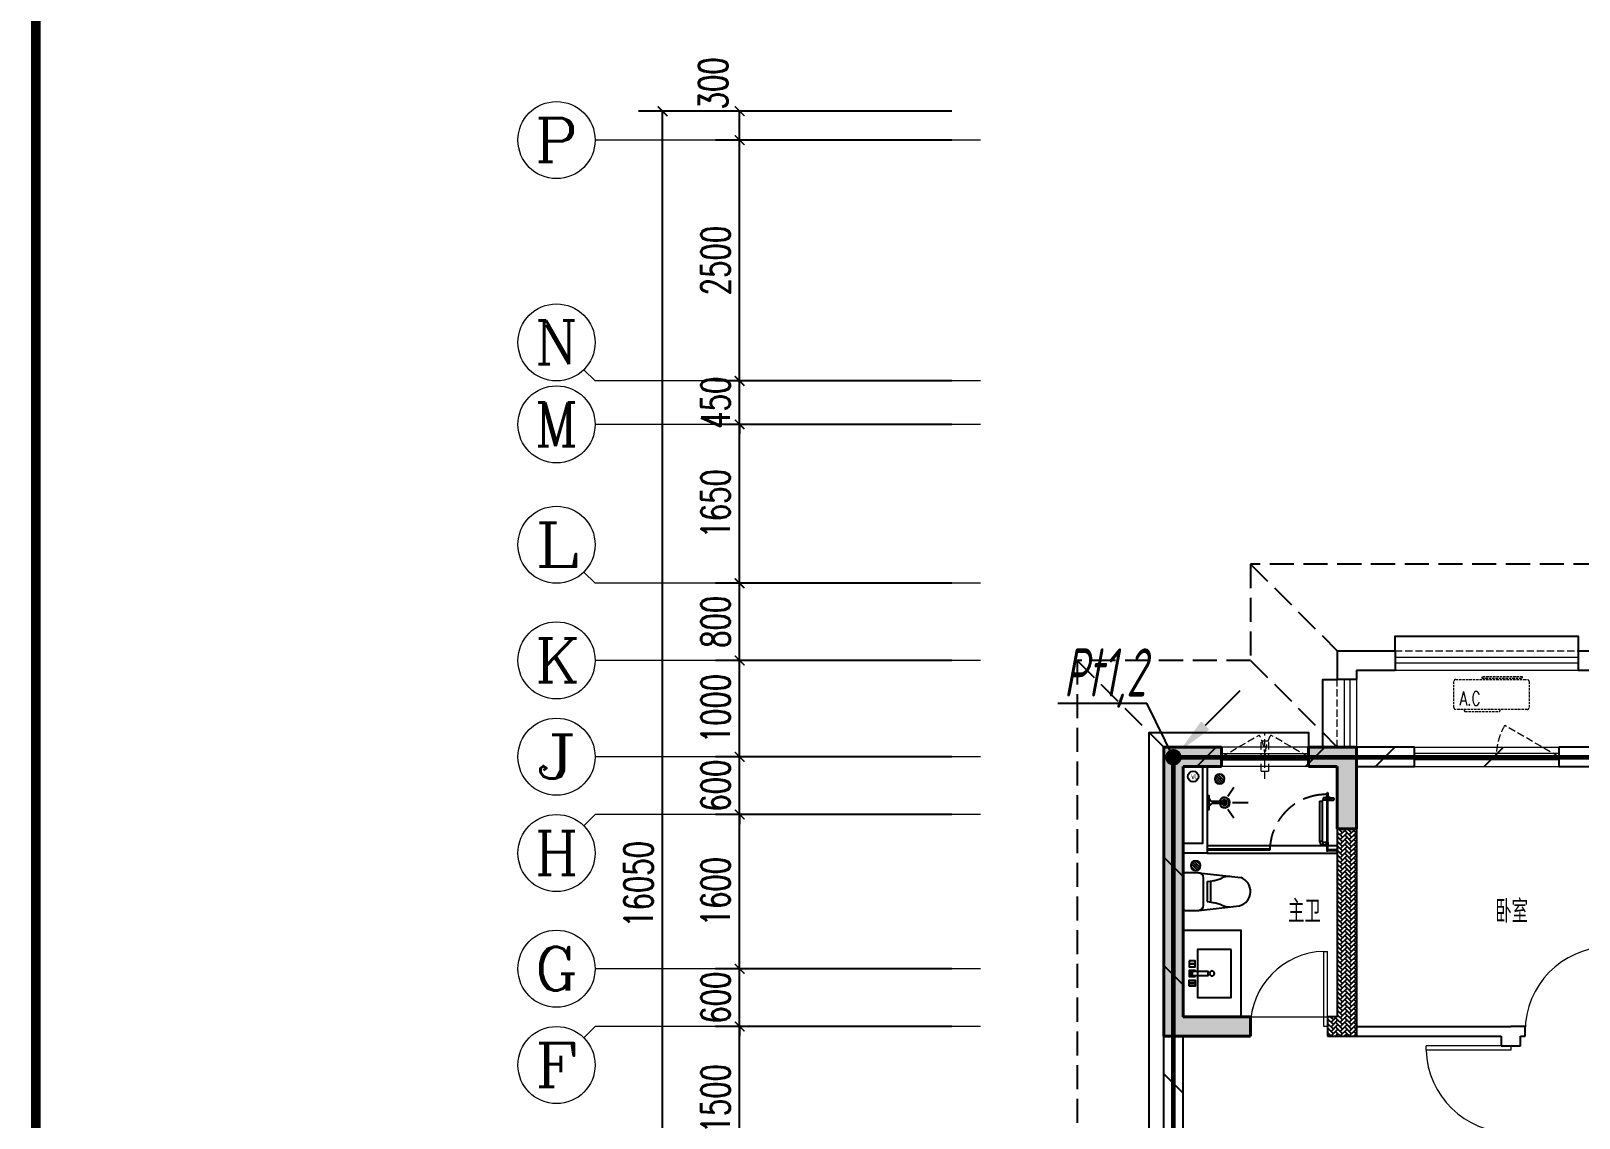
# Model space of a CAD drawing. Extents: x 3753737 to 4713801, y -857380 to 24339.
# Drawn here: x 4113161 to 4129222, y -770412 to -759129 of the extents above; entities that cross this region are included whole.
import ezdxf
from ezdxf.enums import TextEntityAlignment as Align

# ---------------------------------------------------------------- set-up
doc = ezdxf.new("R2010")
doc.units = 0
doc.header["$LTSCALE"] = 1000
doc.header["$MEASUREMENT"] = 0
for name, pattern in [('CENTER2', [1.125, 0.75, -0.125, 0.125, -0.125]), ('DASH', [0.35, 0.25, -0.1]), ('HIDDEN', [0.375, 0.25, -0.125])]:
    doc.linetypes.add(name, pattern=pattern)
doc.layers.get('0').update_dxf_attribs({"linetype": 'CONTINUOUS'})
doc.layers.get('Defpoints').update_dxf_attribs({"linetype": 'CONTINUOUS'})
for name, color, linetype in [('!!电气', 1, 'CONTINUOUS'), ('DIM-照明', 7, 'CONTINUOUS'), ('IP-bath&kitchen-JOHNSON', 4, 'CONTINUOUS'), ('LVTRY', 252, 'CONTINUOUS'), ('LWIRE', 4, 'CONTINUOUS'), ('P-bath&kitchen-JOHNSON', 4, 'CONTINUOUS'), ('SHTLN', 4, 'CONTINUOUS'), ('VPIPE-中水', 122, 'CONTINUOUS'), ('WALL', 252, 'CONTINUOUS'), ('WIRE-接地', 2, 'CONTINUOUS'), ('保温', 6, 'CONTINUOUS'), ('卫生间', 6, 'CONTINUOUS'), ('看线', 185, 'CONTINUOUS')]:
    doc.layers.add(name, color=color, linetype=linetype)
for name, color, linetype, lineweight in [('AXIS', 114, 'CONTINUOUS', 20), ('AXIS_TEXT', 7, 'CONTINUOUS', 20), ('COLUMN', 252, 'CONTINUOUS', 40), ('PUB_HATCH', 8, 'CONTINUOUS', 9), ('PUB_TEXT', 7, 'CONTINUOUS', 20), ('WINDOW', 146, 'CONTINUOUS', 20), ('图框', 147, 'CONTINUOUS', 20), ('平面-栏杆', 56, 'CONTINUOUS', 15), ('平面-看线', 252, 'CONTINUOUS', 15), ('平面-空调室内机', 176, 'CONTINUOUS', 9), ('平面-空调预留孔', 252, 'CONTINUOUS', 15)]:
    doc.layers.add(name, color=color, linetype=linetype, lineweight=lineweight)
doc.styles.add('_TCH_AXIS', font='COMPLEX', dxfattribs={"bigfont": 'GBCBIG'})
doc.styles.add('_TCH_DIM', font='SIMPLEX', dxfattribs={"bigfont": 'GBCBIG'})
doc.styles.add('_TCH_DIM_T3', font='SIMPLEX.shx', dxfattribs={"width": 0.705882, "bigfont": 'GBCBIG.shx'})
doc.styles.add('COMPLEX', font='COMPLEX')
doc.styles.add('HZTXT', font='gbeitc.shx', dxfattribs={"width": 0.8, "height": 400, "bigfont": 'hztxt.shx'})
doc.styles.get("Standard").update_dxf_attribs({"font": 'gbenor.shx', "bigfont": 'gbcbig.shx'})
doc.dimstyles.new('_TCH_ARCH&&100', dxfattribs={"dimtxt": 297.5, "dimasz": 100, "dimexe": 250, "dimexo": 300, "dimgap": 100, "dimtad": 1, "dimdec": 0, "dimzin": 0, "dimdsep": 46, "dimtxsty": '_TCH_DIM_T3', "dimblk": 'ARCHTICK', "dimcen": 0.09, "dimclrt": 7, "dimazin": 2, "dimtfac": 1, "dimtdec": 0, "dimtix": 1, "dimtmove": 2, "dimatfit": 3, "dimfxl": 1, "dimtolj": 1, "dimtzin": 0, "dimarcsym": 0})
pattern_1 = [(45, (-420616.58, -363823.725), (0, 47.4157523), [100.584, -33.528]), (135, (-420592.87, -363800.017), (3e-15, 47.4157523), [100.584, -33.528])]

# ---------------------------------------------------------------- blocks, each defined once
blk = doc.blocks.new('rrrrrrrrrrrra')
at = {"color": 8}
for p, q in [((253, 484), (-87, 484)), ((-112, 459), (-112, 324)), ((-112, 324), (-64, -103)), ((278, 324), (228, -116)), ((278, 324), (278, 459)), ((-59, 271), (224, 271)), ((-21, 232), (-34, 154)), ((191, 200), (-26, 200)), ((186, 232), (-21, 232)), ((186, 232), (199, 154))]:
    blk.add_line(p, q, dxfattribs=at)
for centre, radius, start, end in [((-87, 459), 25, 90, 180), ((253, 459), 25, 0, 90), ((-59, 324), 53.3, 180, 270), ((224, 324), 53.3, 270, 0), ((-323, 210), 294, 333.5369, 351.4828), ((488, 210), 294, 188.5172, 206.4631), ((149, -3), 224, 158.5202, 180), ((16, -3), 224, 0, 21.4798), ((84, -64), 153, 195.0773, 340.1181)]:
    blk.add_arc(centre, radius, start, end, dxfattribs=at)
blk = doc.blocks.new('A$C1E0F638F')
for points in [[(500, 435), (500, 85), (0, 85), (0, 435)], [(270, 30), (230, 30), (230, 195), (270, 195)], [(120, 0), (180, 0), (180, 60), (120, 60)], [(147, 55), (153, 55), (153, 5), (147, 5)], [(230, 30), (270, 30), (270, 10), (230, 10)], [(380, 0), (320, 0), (320, 60), (380, 60)], [(353, 55), (347, 55), (347, 5), (353, 5)]]:
    blk.add_lwpolyline(points, close=True)
blk.add_lwpolyline([(270, 60), (280, 60), (280, 0), (220, 0), (220, 60), (230, 60)])
blk.add_circle((250, 236), 26)
blk = doc.blocks.new('$lvtry$00000171')
for p, q in [((-74, 11), (-11, 74)), ((-70, -27), (27, 70)), ((-53, -53), (53, 53)), ((-27, -70), (70, 27)), ((11, -74), (74, -11))]:
    blk.add_line(p, q)
blk.add_circle((0, 0), 75)
blk.add_point((0, 0))
blk = doc.blocks.new('A$C5DCB2F21')
at = {"layer": 'IP-bath&kitchen-JOHNSON', "color": 8}
for p, q in [((74, 0), (-74, 0)), ((-10, -174), (-10, -49)), ((11, -174), (11, -49)), ((-68, -213), (-158, -275)), ((0, -261), (0, -425)), ((68, -213), (158, -275))]:
    blk.add_line(p, q, dxfattribs=at)
blk.add_lwpolyline([(74, 0), (74, -16), (-74, -16), (-74, 0)], dxfattribs=at)
for points in [[(-26, -31, -0.364142), (-38, -16, -0.020495)], [(-10, -49, 0.214893), (-26, -31, 7.649644)], [(11, -49, -0.21439), (26, -31, -7.649644)], [(26, -31, 0.364142), (38, -16, 0.020495)]]:
    blk.add_lwpolyline(points, format="xyb", dxfattribs=at)
blk.add_arc((0, -174), 10.5, 180, 0, dxfattribs=at)
for centre, major_axis, ratio, start_param, end_param in [((0, -181), (53.6, 0), 0.987577, 1.76809, 7.656688), ((0, -179), (-51, 0), 0.990052, -1.36297, 4.504563), ((0, -178), (-26.8, 0), 0.994812, -1.167677, 4.309269), ((-12, -165), (0, 1.43), 0.85, -1.570796, 4.712389), ((-12, -189), (0, 1.43), 0.85, 4.712389, 10.995574), ((12, -165), (0, 1.43), 0.85, 4.712389, 10.995574), ((12, -189), (0, 1.43), 0.85, 4.712389, 10.995574)]:
    blk.add_ellipse(centre, major_axis=major_axis, ratio=ratio, start_param=start_param, end_param=end_param, dxfattribs=at)
blk = doc.blocks.new('GDGDRGDGRD')
blk.add_hatch(color=252).paths.add_polyline_path([(491782, 524769), (491781, 524772), (491773, 524768), (491774, 524766)])
at = {"color": 252}
for p, q in [((491771, 524768), (491783, 524773)), ((491772, 524768), (491772, 524768)), ((491772, 524768), (491774, 524765)), ((491783, 524761), (491772, 524761)), ((491783, 524760), (491772, 524760)), ((491772, 524752), (491774, 524751)), ((491774, 524751), (491772, 524751)), ((491773, 524760), (491773, 524740)), ((491774, 524765), (491783, 524769)), ((491778, 524771), (491778, 524732)), ((491783, 524752), (491781, 524752)), ((491781, 524752), (491783, 524752)), ((491782, 524772), (491783, 524773)), ((491782, 524772), (491783, 524769)), ((491783, 524760), (491783, 524739))]:
    blk.add_line(p, q, dxfattribs=at)
for centre, radius, start, end in [((491784, 524755), 13.5, 155.1524, 208.9779), ((491772, 524767), 1, 111.5266, 175.7652), ((491791, 524767), 20.5, 177.9915, 196.9003), ((491772, 524767), 0.5, 112.733, 178.0542), ((491791, 524767), 19.5, 177.4658, 196.2484), ((491786, 524755), 14.6, 161.8973, 193.7147), ((491781, 524753), 9.42, 188.0154, 204.2283), ((491772, 524749), 0.5, 208.9779, 24.2283), ((491772, 524754), 11.7, 335.4186, 349.5177), ((491783, 524749), 0.5, 155.4186, 330.1502), ((491783, 524772), 0.5, 340.7609, 112.533), ((491783, 524772), 1.17, 340.0401, 112.533), ((491804, 524765), 20.6, 160.0401, 190.8473), ((491807, 524764), 24, 160.7609, 187.0487), ((491772, 524755), 13.4, 330.1502, 25.0815), ((491771, 524755), 12.4, 343.9451, 21.3478)]:
    blk.add_arc(centre, radius, start, end, dxfattribs=at)
blk.add_open_spline([(491773, 524740), (491773, 524740), (491775, 524738), (491778, 524742), (491781, 524740), (491783, 524739)], degree=3, knots=[0, 0, 0, 0, 3.066329, 6.218313, 11.124135, 11.124135, 11.124135, 11.124135])
at = {"layer": 'IP-bath&kitchen-JOHNSON', "color": 252}
for p, q in [((490533, 524228), (491883, 524228)), ((490533, 524193), (491183, 524193)), ((490533, 524183), (491183, 524183)), ((490533, 524148), (491883, 524148)), ((491183, 524183), (491183, 524193)), ((491883, 524183), (491783, 524183)), ((491783, 524173), (491783, 524183)), ((491883, 524173), (491783, 524173))]:
    blk.add_line(p, q, dxfattribs=at)
for points in [[(490533, 525048), (490533, 524148), (490283, 524148)], [(490483, 525048), (490483, 524248), (490283, 524248)]]:
    blk.add_lwpolyline(points, dxfattribs=at)
at = {"layer": 'LVTRY', "color": 252}
blk.add_lwpolyline([(490883, 522448), (490283, 522448), (490283, 523348), (490883, 523348)], close=True, dxfattribs=at)
at = {"layer": 'P-bath&kitchen-JOHNSON', "color": 252}
for p, q in [((491735, 524723), (491735, 524697)), ((491767, 524723), (491735, 524723)), ((491772, 524735), (491779, 524735)), ((491772, 524706), (491772, 524735)), ((491772, 524706), (491779, 524706)), ((491775, 524735), (491778, 524733)), ((491775, 524716), (491775, 524735)), ((491775, 524725), (491775, 524706)), ((491775, 524706), (491778, 524708)), ((491778, 524718), (491778, 524733)), ((491778, 524718), (491778, 524708)), ((491779, 524735), (491781, 524734)), ((491779, 524733), (491779, 524735)), ((491779, 524708), (491779, 524706)), ((491779, 524706), (491781, 524707)), ((491781, 524733), (491781, 524734)), ((491781, 524708), (491781, 524707)), ((491789, 524723), (491843, 524723)), ((491794, 524735), (491797, 524735)), ((491794, 524735), (491794, 524706)), ((491794, 524706), (491797, 524706)), ((491797, 524735), (491799, 524733)), ((491797, 524735), (491797, 524718)), ((491797, 524706), (491797, 524723)), ((491797, 524706), (491799, 524708)), ((491799, 524708), (491799, 524733)), ((491820, 524697), (491820, 524723)), ((491699, 524687), (491699, 524271)), ((491699, 524687), (491725, 524687)), ((491725, 524687), (491725, 524271)), ((491767, 524697), (491735, 524697)), ((491789, 524697), (491843, 524697)), ((491699, 524271), (491725, 524271)), ((491735, 524235), (491735, 524261)), ((491735, 524261), (491767, 524261)), ((491735, 524235), (491767, 524235)), ((491769, 524263), (491767, 524261)), ((491767, 524261), (491767, 524235)), ((491769, 524233), (491767, 524235)), ((491769, 524263), (491769, 524233)), ((491772, 524263), (491769, 524263)), ((491772, 524233), (491769, 524233)), ((491772, 524263), (491772, 524233)), ((491784, 524263), (491786, 524263)), ((491784, 524233), (491784, 524263)), ((491784, 524233), (491786, 524233)), ((491786, 524233), (491786, 524263)), ((491786, 524263), (491788, 524261)), ((491788, 524235), (491788, 524261))]:
    blk.add_line(p, q, dxfattribs=at)
blk.add_lwpolyline([(491783, 524173), (491783, 524760), (491773, 524760), (491773, 524173)], close=True, dxfattribs=at)
at = {"layer": 'P-bath&kitchen-JOHNSON', "color": 252, "linetype": 'DASH'}
blk.add_arc((491769, 524171), 586, 89.7967, 179.3922, dxfattribs=at)
at = {"layer": 'P-bath&kitchen-JOHNSON', "color": 252}
blk.add_arc((491835, 524710), 15.3, 304.053, 55.9616, dxfattribs=at)
for centre, major_axis, start_param, end_param in [((491735, 524687), (0, 10.4), 0, 1.570796), ((491735, 524271), (0, 35.7), 1.570796, 3.141593), ((491735, 524271), (0, 10.4), 1.570796, 3.141593)]:
    blk.add_ellipse(centre, major_axis=major_axis, ratio=1, start_param=start_param, end_param=end_param, dxfattribs=at)
at = {"layer": 'IP-bath&kitchen-JOHNSON', "color": 252, "rotation": 90.008488524447}
blk.add_blockref('A$C5DCB2F21', (490533, 524673), dxfattribs=at)
at = {"layer": 'LVTRY', "color": 252, "xscale": -0.6666666667107826, "yscale": 0.6666666667107826}
for p in [(490663, 524918), (490413, 524018)]:
    blk.add_blockref('$lvtry$00000171', p, dxfattribs=at)
at = {"layer": 'LVTRY', "color": 252, "extrusion": (0, 0, -1), "xscale": -1, "zscale": -1, "rotation": 270}
blk.add_blockref('rrrrrrrrrrrra', (-490766, 523666), dxfattribs=at)
at = {"layer": 'LVTRY', "color": 252, "xscale": -1, "rotation": 270}
blk.add_blockref('A$C1E0F638F', (490347, 522649), dxfattribs=at)
blk = doc.blocks.new('GFDGFSDFGD')
at = {"layer": 'PUB_HATCH'}
for points in [[(421117, 373024), (420517, 373024), (420517, 370024), (421417, 370024), (421417, 370224), (420717, 370224), (420717, 372824), (421117, 372824)], [(422017, 373024), (422017, 372824), (422317, 372824), (422317, 372174), (422517, 372174), (422517, 373024)]]:
    blk.add_hatch(color=256, dxfattribs=at).paths.add_polyline_path(points)
at = {"layer": 'COLUMN', "color": 252}
for p, q in [((421117, 373024), (420517, 373024)), ((420517, 373024), (420517, 370024)), ((421117, 372824), (421117, 373024)), ((422017, 373024), (422017, 372824)), ((422517, 373024), (422017, 373024)), ((422517, 372174), (422517, 373024)), ((420717, 370224), (420717, 372824)), ((420717, 372824), (421117, 372824)), ((422017, 372824), (422317, 372824)), ((422317, 372824), (422317, 372174)), ((422317, 372174), (422517, 372174)), ((421417, 370224), (420717, 370224)), ((421417, 370024), (421417, 370224)), ((420517, 370024), (421417, 370024))]:
    blk.add_line(p, q, dxfattribs=at)
blk = doc.blocks.new('dongkong')
at = {"layer": '平面-空调预留孔', "color": 8, "linetype": 'HIDDEN', "ltscale": 0.3}
for p, q in [((-603796, 210900), (-603796, 210431)), ((-603836, 210821), (-603836, 210511)), ((-603836, 210821), (-603756, 210821)), ((-603756, 210821), (-603756, 210511))]:
    blk.add_line(p, q, dxfattribs=at)
blk.add_lwpolyline([(-603756, 210511), (-603836, 210511)], dxfattribs=at)
blk = doc.blocks.new('A$C148B7D8E')
at = {"layer": '卫生间', "color": 252, "linetype": 'DASH'}
for p, q in [((900, 10000), (1800, 9100)), ((-900, 9000), (0, 8100)), ((900, 9000), (1800, 8100))]:
    blk.add_line(p, q, dxfattribs=at)
blk.add_lwpolyline([(16100, 14000), (16100, 15400), (7700, 15400), (7700, 10800), (7300, 10800), (7300, 10000), (900, 10000), (900, 9000), (-900, 9000), (-900, -900), (1750, -900), (1750, -2100), (23450, -2100), (23450, -900), (25100, -900)], dxfattribs=at)
blk = doc.blocks.new('rtyryrtyeeretee')
at = {"layer": '平面-空调预留孔', "color": 252, "linetype": 'DASH', "ltscale": 0.1}
for p, q in [((669749, 343882), (669749, 343872)), ((669759, 343862), (670112, 343862)), ((670122, 343872), (670122, 343882))]:
    blk.add_line(p, q, dxfattribs=at)
blk.add_lwpolyline([(670402, 343882), (669662, 343882, -0.414214), (669642, 343902), (669642, 344172, -0.414214), (669662, 344192), (670402, 344192, -0.414214), (670422, 344172), (670422, 343902, -0.414214)], format="xyb", close=True, dxfattribs=at)
blk.add_lwpolyline([(670353, 344221), (669933, 344221), (669933, 344206), (670353, 344206)], close=True, dxfattribs=at)
for centre, start, end in [((669759, 343872), 180, 270), ((670112, 343872), 270, 0)]:
    blk.add_arc(centre, 10, start, end, dxfattribs=at)
at = {"layer": '平面-空调预留孔', "color": 252, "linetype": 'DASH', "ltscale": 0.1, "style": '_TCH_DIM', "width": 0.705882}
blk.add_text('A.C', height=146.9, dxfattribs=at).set_placement((669701, 343922))
blk = doc.blocks.new('$WINLIB2D$00000001')
at = {"color": 0}
for points in [[(-0.5, 0.5), (-0.5, -0.5)], [(-0.5, 0.5), (0.5, 0.5)], [(0.5, -0.5), (0.5, 0.5)], [(0.5, 0.167), (-0.5, 0.167)], [(0.5, -0.167), (-0.5, -0.167)], [(-0.5, -0.5), (0.5, -0.5)]]:
    blk.add_lwpolyline(points, dxfattribs=at)
blk = doc.blocks.new('$DorLib2D$00000001')
for p, q in [((0.45, 0.975), (0.5, 0.975)), ((0.45, 0), (0.45, 0.975)), ((0.5, 0), (0.5, 0.975)), ((0.5, 0), (0.45, 0))]:
    blk.add_line(p, q)
at = {"lineweight": 13}
blk.add_arc((0.475, 0), 0.975, 91.4693, 180, dxfattribs=at)
blk = doc.blocks.new('_ArchTick')
at = {"color": 0, "linetype": 'ByBlock', "const_width": 0.15}
blk.add_lwpolyline([(-0.5, -0.5), (0.5, 0.5)], dxfattribs=at)
blk = doc.blocks.new('*D426')
at = {"layer": 'AXIS', "color": 0, "lineweight": -2, "transparency": 16777216}
for p, q in [((-2300, 15800), (-5550, 15800)), ((-5300, -250), (-5300, 15800)), ((-2300, -250), (-5550, -250))]:
    blk.add_line(p, q, dxfattribs=at)
at = {"layer": 'Defpoints', "color": 0, "transparency": 16777216}
for p in [(-5300, 15800), (-2000, 15800), (-2000, -250)]:
    blk.add_point(p, dxfattribs=at)
at = {"layer": 'AXIS', "color": 0, "lineweight": -2, "transparency": 16777216, "xscale": 100, "yscale": 100, "zscale": 100}
for p, rotation in [((-5300, 15800), 90), ((-5300, -250), 270)]:
    blk.add_blockref('_ArchTick', p, dxfattribs=dict(at, rotation=rotation))
at = {"layer": 'AXIS', "color": 7, "transparency": 16777216, "insert": (-5549, 7775), "char_height": 297.5, "attachment_point": 5, "rotation": 90, "style": '_TCH_DIM_T3'}
blk.add_mtext('\\A1;16050', dxfattribs=at)
blk = doc.blocks.new('*D432')
at = {"layer": 'AXIS', "color": 0, "lineweight": -2, "transparency": 16777216}
for p, q in [((-2300, 6300), (-4750, 6300)), ((-4500, 4800), (-4500, 6300)), ((-2300, 4800), (-4750, 4800))]:
    blk.add_line(p, q, dxfattribs=at)
at = {"layer": 'Defpoints', "color": 0, "transparency": 16777216}
for p in [(-4500, 6300), (-2000, 6300), (-2000, 4800)]:
    blk.add_point(p, dxfattribs=at)
at = {"layer": 'AXIS', "color": 0, "lineweight": -2, "transparency": 16777216, "xscale": 100, "yscale": 100, "zscale": 100}
for p, rotation in [((-4500, 6300), 90), ((-4500, 4800), 270)]:
    blk.add_blockref('_ArchTick', p, dxfattribs=dict(at, rotation=rotation))
at = {"layer": 'AXIS', "color": 7, "transparency": 16777216, "insert": (-4749, 5550), "char_height": 297.5, "attachment_point": 5, "rotation": 90, "style": '_TCH_DIM_T3'}
blk.add_mtext('\\A1;1500', dxfattribs=at)
blk = doc.blocks.new('*D433')
at = {"layer": 'AXIS', "color": 0, "lineweight": -2, "transparency": 16777216}
for p, q in [((-4500, 6900), (-4500, 7000)), ((-2300, 6900), (-4750, 6900)), ((-4500, 6300), (-4500, 6900)), ((-2300, 6300), (-4750, 6300)), ((-4500, 6300), (-4500, 6200))]:
    blk.add_line(p, q, dxfattribs=at)
at = {"layer": 'Defpoints', "color": 0, "transparency": 16777216}
for p in [(-4500, 6900), (-2000, 6900), (-2000, 6300)]:
    blk.add_point(p, dxfattribs=at)
at = {"layer": 'AXIS', "color": 0, "lineweight": -2, "transparency": 16777216, "xscale": 100, "yscale": 100, "zscale": 100}
for p, rotation in [((-4500, 6900), 270), ((-4500, 6300), 90)]:
    blk.add_blockref('_ArchTick', p, dxfattribs=dict(at, rotation=rotation))
at = {"layer": 'AXIS', "color": 7, "transparency": 16777216, "insert": (-4749, 6600), "char_height": 297.5, "attachment_point": 5, "rotation": 90, "style": '_TCH_DIM_T3'}
blk.add_mtext('\\A1;600', dxfattribs=at)
blk = doc.blocks.new('*D434')
at = {"layer": 'AXIS', "color": 0, "lineweight": -2, "transparency": 16777216}
for p, q in [((-2300, 8500), (-4750, 8500)), ((-4500, 6900), (-4500, 8500)), ((-2300, 6900), (-4750, 6900))]:
    blk.add_line(p, q, dxfattribs=at)
at = {"layer": 'Defpoints', "color": 0, "transparency": 16777216}
for p in [(-4500, 8500), (-2000, 8500), (-2000, 6900)]:
    blk.add_point(p, dxfattribs=at)
at = {"layer": 'AXIS', "color": 0, "lineweight": -2, "transparency": 16777216, "xscale": 100, "yscale": 100, "zscale": 100}
for p, rotation in [((-4500, 8500), 90), ((-4500, 6900), 270)]:
    blk.add_blockref('_ArchTick', p, dxfattribs=dict(at, rotation=rotation))
at = {"layer": 'AXIS', "color": 7, "transparency": 16777216, "insert": (-4749, 7700), "char_height": 297.5, "attachment_point": 5, "rotation": 90, "style": '_TCH_DIM_T3'}
blk.add_mtext('\\A1;1600', dxfattribs=at)
blk = doc.blocks.new('*D435')
at = {"layer": 'AXIS', "color": 0, "lineweight": -2, "transparency": 16777216}
for p, q in [((-4500, 9100), (-4500, 9200)), ((-2300, 9100), (-4750, 9100)), ((-4500, 8500), (-4500, 9100)), ((-2300, 8500), (-4750, 8500)), ((-4500, 8500), (-4500, 8400))]:
    blk.add_line(p, q, dxfattribs=at)
at = {"layer": 'Defpoints', "color": 0, "transparency": 16777216}
for p in [(-4500, 9100), (-2000, 9100), (-2000, 8500)]:
    blk.add_point(p, dxfattribs=at)
at = {"layer": 'AXIS', "color": 0, "lineweight": -2, "transparency": 16777216, "xscale": 100, "yscale": 100, "zscale": 100}
for p, rotation in [((-4500, 9100), 270), ((-4500, 8500), 90)]:
    blk.add_blockref('_ArchTick', p, dxfattribs=dict(at, rotation=rotation))
at = {"layer": 'AXIS', "color": 7, "transparency": 16777216, "insert": (-4749, 8800), "char_height": 297.5, "attachment_point": 5, "rotation": 90, "style": '_TCH_DIM_T3'}
blk.add_mtext('\\A1;600', dxfattribs=at)
blk = doc.blocks.new('*D436')
at = {"layer": 'AXIS', "color": 0, "lineweight": -2, "transparency": 16777216}
for p, q in [((-2300, 10100), (-4750, 10100)), ((-4500, 9100), (-4500, 10100)), ((-2300, 9100), (-4750, 9100))]:
    blk.add_line(p, q, dxfattribs=at)
at = {"layer": 'Defpoints', "color": 0, "transparency": 16777216}
for p in [(-4500, 10100), (-2000, 10100), (-2000, 9100)]:
    blk.add_point(p, dxfattribs=at)
at = {"layer": 'AXIS', "color": 0, "lineweight": -2, "transparency": 16777216, "xscale": 100, "yscale": 100, "zscale": 100}
for p, rotation in [((-4500, 10100), 90), ((-4500, 9100), 270)]:
    blk.add_blockref('_ArchTick', p, dxfattribs=dict(at, rotation=rotation))
at = {"layer": 'AXIS', "color": 7, "transparency": 16777216, "insert": (-4749, 9600), "char_height": 297.5, "attachment_point": 5, "rotation": 90, "style": '_TCH_DIM_T3'}
blk.add_mtext('\\A1;1000', dxfattribs=at)
blk = doc.blocks.new('*D437')
at = {"layer": 'AXIS', "color": 0, "lineweight": -2, "transparency": 16777216}
for p, q in [((-2300, 10900), (-4750, 10900)), ((-4500, 10100), (-4500, 10900)), ((-2300, 10100), (-4750, 10100))]:
    blk.add_line(p, q, dxfattribs=at)
at = {"layer": 'Defpoints', "color": 0, "transparency": 16777216}
for p in [(-4500, 10900), (-2000, 10900), (-2000, 10100)]:
    blk.add_point(p, dxfattribs=at)
at = {"layer": 'AXIS', "color": 0, "lineweight": -2, "transparency": 16777216, "xscale": 100, "yscale": 100, "zscale": 100}
for p, rotation in [((-4500, 10900), 90), ((-4500, 10100), 270)]:
    blk.add_blockref('_ArchTick', p, dxfattribs=dict(at, rotation=rotation))
at = {"layer": 'AXIS', "color": 7, "transparency": 16777216, "insert": (-4749, 10500), "char_height": 297.5, "attachment_point": 5, "rotation": 90, "style": '_TCH_DIM_T3'}
blk.add_mtext('\\A1;800', dxfattribs=at)
blk = doc.blocks.new('*D438')
at = {"layer": 'AXIS', "color": 0, "lineweight": -2, "transparency": 16777216}
for p, q in [((-2300, 12550), (-4750, 12550)), ((-4500, 10900), (-4500, 12550)), ((-2300, 10900), (-4750, 10900))]:
    blk.add_line(p, q, dxfattribs=at)
at = {"layer": 'Defpoints', "color": 0, "transparency": 16777216}
for p in [(-4500, 12550), (-2000, 12550), (-2000, 10900)]:
    blk.add_point(p, dxfattribs=at)
at = {"layer": 'AXIS', "color": 0, "lineweight": -2, "transparency": 16777216, "xscale": 100, "yscale": 100, "zscale": 100}
for p, rotation in [((-4500, 12550), 90), ((-4500, 10900), 270)]:
    blk.add_blockref('_ArchTick', p, dxfattribs=dict(at, rotation=rotation))
at = {"layer": 'AXIS', "color": 7, "transparency": 16777216, "insert": (-4749, 11725), "char_height": 297.5, "attachment_point": 5, "rotation": 90, "style": '_TCH_DIM_T3'}
blk.add_mtext('\\A1;1650', dxfattribs=at)
blk = doc.blocks.new('*D439')
at = {"layer": 'AXIS', "color": 0, "lineweight": -2, "transparency": 16777216}
for p, q in [((-4500, 13000), (-4500, 13100)), ((-2300, 13000), (-4750, 13000)), ((-4500, 12550), (-4500, 13000)), ((-2300, 12550), (-4750, 12550)), ((-4500, 12550), (-4500, 12450))]:
    blk.add_line(p, q, dxfattribs=at)
at = {"layer": 'Defpoints', "color": 0, "transparency": 16777216}
for p in [(-4500, 13000), (-2000, 13000), (-2000, 12550)]:
    blk.add_point(p, dxfattribs=at)
at = {"layer": 'AXIS', "color": 0, "lineweight": -2, "transparency": 16777216, "xscale": 100, "yscale": 100, "zscale": 100}
for p, rotation in [((-4500, 13000), 270), ((-4500, 12550), 90)]:
    blk.add_blockref('_ArchTick', p, dxfattribs=dict(at, rotation=rotation))
at = {"layer": 'AXIS', "color": 7, "transparency": 16777216, "insert": (-4749, 12775), "char_height": 297.5, "attachment_point": 5, "rotation": 90, "style": '_TCH_DIM_T3'}
blk.add_mtext('\\A1;450', dxfattribs=at)
blk = doc.blocks.new('*D440')
at = {"layer": 'AXIS', "color": 0, "lineweight": -2, "transparency": 16777216}
for p, q in [((-2300, 15500), (-4750, 15500)), ((-4500, 13000), (-4500, 15500)), ((-2300, 13000), (-4750, 13000))]:
    blk.add_line(p, q, dxfattribs=at)
at = {"layer": 'Defpoints', "color": 0, "transparency": 16777216}
for p in [(-4500, 15500), (-2000, 15500), (-2000, 13000)]:
    blk.add_point(p, dxfattribs=at)
at = {"layer": 'AXIS', "color": 0, "lineweight": -2, "transparency": 16777216, "xscale": 100, "yscale": 100, "zscale": 100}
for p, rotation in [((-4500, 15500), 90), ((-4500, 13000), 270)]:
    blk.add_blockref('_ArchTick', p, dxfattribs=dict(at, rotation=rotation))
at = {"layer": 'AXIS', "color": 7, "transparency": 16777216, "insert": (-4749, 14250), "char_height": 297.5, "attachment_point": 5, "rotation": 90, "style": '_TCH_DIM_T3'}
blk.add_mtext('\\A1;2500', dxfattribs=at)
blk = doc.blocks.new('*D441')
at = {"layer": 'AXIS', "color": 0, "lineweight": -2, "transparency": 16777216}
for p, q in [((-2300, 15800), (-4750, 15800)), ((-4500, 15500), (-4500, 15800)), ((-2300, 15500), (-4750, 15500))]:
    blk.add_line(p, q, dxfattribs=at)
at = {"layer": 'Defpoints', "color": 0, "transparency": 16777216}
for p in [(-4500, 15800), (-2000, 15800), (-2000, 15500)]:
    blk.add_point(p, dxfattribs=at)
at = {"layer": 'AXIS', "color": 0, "lineweight": -2, "transparency": 16777216, "xscale": 100, "yscale": 100, "zscale": 100}
for p, rotation in [((-4500, 15800), 90), ((-4500, 15500), 270)]:
    blk.add_blockref('_ArchTick', p, dxfattribs=dict(at, rotation=rotation))
at = {"layer": 'AXIS', "color": 7, "transparency": 16777216, "insert": (-4775, 16089), "char_height": 297.5, "attachment_point": 5, "rotation": 90, "style": '_TCH_DIM_T3'}
blk.add_mtext('\\A1;300', dxfattribs=at)
blk = doc.blocks.new('_AXISO')
blk.add_circle((0, 0), 0.5)
at = {"layer": 'AXIS_TEXT', "style": 'COMPLEX', "width": 1.041667}
blk.add_attdef('A', text='', height=0.56, dxfattribs=at).set_placement((-0.25, -0.28), (0.25, -0.28), align=Align.FIT)
blk = doc.blocks.new('$TelecSys$00000008')
blk.add_line((0.4, 0.4), (-0.4, -0.4))
blk = doc.blocks.new('$TelecSys$00000078')
for p, q in [((1.15, 1.15), (0.55, 0.55)), ((0.104, 0.104), (0.104, 0.104)), ((-0.104, -0.104), (-0.104, -0.104))]:
    blk.add_line(p, q)
at = {"const_width": 0.142}
blk.add_lwpolyline([(-0.071, 0, 1), (0.071, 0, 1)], format="xyb", close=True, dxfattribs=at)
blk.add_solid([(0.62, 0.48), (0.48, 0.62), (0.1, 0.1)])
at = {"width": 0.8, "flags": 9}
blk.add_attdef('A', (0, 0), '', height=0.00002, dxfattribs=at)
blk = doc.blocks.new('A$C66B635E3')
at = {"layer": '保温', "linetype": 'ByBlock', "ltscale": 10}
h = blk.add_hatch(dxfattribs=at)
h.set_pattern_fill('AR-HBONE', color=252, scale=55)
h.set_pattern_definition(pattern_1)
h.paths.add_polyline_path([(1900.1, 6200), (1900.1, 8350), (1700.1, 8350), (1700.1, 6200)])
h = blk.add_hatch(dxfattribs=at)
h.set_pattern_fill('AR-HBONE', color=252, scale=55)
h.set_pattern_definition(pattern_1)
h.paths.add_polyline_path([(1700.1, 6200), (1700.1, 6400), (1600.1, 6400), (1600.1, 6200)])
at = {"layer": 'AXIS'}
for p, q in [((-2000, 15500), (-6000, 15500)), ((-6117.2, 13117.2), (-6000, 13000)), ((-2000, 13000), (-6000, 13000)), ((-2000, 12550), (-6000, 12550)), ((-6117.2, 11017.2), (-6000, 10900)), ((-2000, 10900), (-6000, 10900)), ((-2000, 10100), (-6000, 10100)), ((-2000, 9100), (-6000, 9100)), ((-6117.2, 8383.1), (-6000, 8500.3)), ((-2000, 8500.3), (-6000, 8500.3)), ((-2000, 6900), (-6000, 6900)), ((-6117.2, 6182.8), (-6000, 6300)), ((-2000, 6300), (-6000, 6300))]:
    blk.add_line(p, q, dxfattribs=at)
at = {"layer": 'VPIPE-中水', "color": 252, "linetype": 'Continuous'}
blk.add_circle((205.1, 8895), 55, dxfattribs=at)
at = {"layer": 'WALL', "color": 252}
for p, q in [((1700, 10200), (1700, 9900)), ((1700, 10200), (2300, 10200)), ((2300, 10200), (2300, 10000)), ((4200, 10200), (4800, 10200)), ((4200, 10200), (4200, 10000)), ((1900, 10000), (1900, 9900)), ((1900, 10000), (2300, 10000)), ((4200, 10000), (4600, 10000)), ((1900, 9900), (1700, 9900)), ((500.1, 9200), (-100, 9200)), ((-100, 6300), (-100, 9200)), ((500.1, 9000), (500.1, 9200)), ((1800, 9200), (1400.1, 9200)), ((1400.1, 9200), (1400.1, 9000)), ((2500, 9200), (1800, 9200)), ((2500, 9000), (2500, 9200)), ((4700, 9200), (4000, 9200)), ((4000, 9200), (4000, 9000)), ((100, 9000), (500.1, 9000)), ((100, 6400), (100, 9000)), ((1400.1, 9000), (1700, 9000)), ((1700, 9000), (1700, 6400)), ((1900, 9000), (2500, 9000)), ((1900, 9000), (1900, 6300)), ((4000, 9000), (4600, 9000)), ((-100, 1100), (-100, 6300)), ((800, 6400), (100, 6400)), ((800, 6200), (800, 6400)), ((1700, 6400), (1600, 6400)), ((1600, 6400), (1600, 6200)), ((1900, 6300), (3500, 6300)), ((3650, 6300), (3500, 6300)), ((3650, 6200), (3650, 6300)), ((100, 6200), (800, 6200)), ((100, 1300), (100, 6200)), ((1600, 6200), (1800, 6200)), ((1800, 6200), (3400, 6200)), ((3400, 6200), (3400, 6100)), ((3600, 6200), (3650, 6200)), ((3600, 6100), (3600, 6200)), ((3400, 6100), (3600, 6100))]:
    blk.add_line(p, q, dxfattribs=at)
at = {"layer": 'WINDOW', "color": 252}
blk.add_line((800, 6400), (1600, 6400), dxfattribs=at)
at = {"layer": 'WINDOW', "color": 252, "linetype": 'DASH', "ltscale": 0.3}
for points in [[(500.1, 9100), (889.8, 9324.9, -0.1316053), (950.1, 9100)], [(1400.1, 9100), (1010.3, 9324.9, 0.1316053), (950.1, 9100)], [(4000, 9100), (3436.9, 9424.6, 0.1314846), (3350, 9100)]]:
    blk.add_lwpolyline(points, format="xyb", dxfattribs=at)
at = {"layer": '保温', "color": 252, "linetype": 'ByBlock', "ltscale": 10}
blk.add_line((1900.1, 6300), (1900.1, 6200), dxfattribs=at)
at = {"layer": '平面-栏杆', "color": 252}
for points in [[(4200, 10130), (2300, 10130.3)], [(4200, 10070), (2300, 10070.3)], [(1770.3, 9900), (1770, 9200)], [(1830.3, 9900), (1830, 9200)]]:
    blk.add_lwpolyline(points, dxfattribs=at)
at = {"layer": '平面-看线', "color": 252, "linetype": 'DASH', "ltscale": 0.3}
blk.add_line((1700, 9200), (1700.3, 9900), dxfattribs=at)
blk.add_lwpolyline([(2300, 10200), (4200, 10200)], dxfattribs=at)
at = {"layer": '平面-看线', "color": 252}
for points in [[(2300, 10000), (4200, 10000)], [(1900.3, 9900), (1900, 9200)]]:
    blk.add_lwpolyline(points, dxfattribs=at)
at = {"layer": '看线', "color": 252, "ltscale": 0.5}
for points in [[(2300, 10200), (2300, 10350), (4200, 10350), (4200, 10200)], [(1550.3, 9200), (1550.3, 9900), (1700.3, 9900)]]:
    blk.add_lwpolyline(points, dxfattribs=at)
at = {"layer": '看线', "color": 252}
blk.add_lwpolyline([(2300, 1100), (2300, 950), (-250, 950), (-250, 9350), (1400.1, 9350), (1400.1, 9200)], dxfattribs=at)
at = {"color": 252}
for name, p in [('A$C148B7D8E', (-100, 1100)), ('GFDGFSDFGD', (-420616.6, -363823.7)), ('rtyryrtyeeretee', (-666732.1, -334291)), ('GDGDRGDGRD', (-490182.5, -516048.5))]:
    blk.add_blockref(name, p, dxfattribs=at)
at = {"layer": 'AXIS'}
ref = blk.add_blockref('_AXISO', (-6400, 15500), dxfattribs=dict(at, xscale=800, yscale=800, zscale=800))
ref.add_attrib('A', 'P', dxfattribs={"layer": 'AXIS_TEXT', "height": 452.5, "style": '_TCH_AXIS', "width": 1.235294}).set_placement((-6626.3, 15273.7), (-6173.7, 15273.7), align=Align.FIT)
ref = blk.add_blockref('_AXISO', (-6400, 13400), dxfattribs=dict(at, xscale=800, yscale=800, zscale=800))
ref.add_attrib('A', 'N', dxfattribs={"layer": 'AXIS_TEXT', "height": 452.5, "style": '_TCH_AXIS', "width": 1.105263}).set_placement((-6626.3, 13173.7), (-6173.7, 13173.7), align=Align.FIT)
ref = blk.add_blockref('_AXISO', (-6400, 12550), dxfattribs=dict(at, xscale=800, yscale=800, zscale=800))
ref.add_attrib('A', 'M', dxfattribs={"layer": 'AXIS_TEXT', "height": 452.5, "style": '_TCH_AXIS'}).set_placement((-6626.3, 12323.7), (-6173.7, 12323.7), align=Align.FIT)
ref = blk.add_blockref('_AXISO', (-6400, 11300), dxfattribs=dict(at, xscale=800, yscale=800, zscale=800))
ref.add_attrib('A', 'L', dxfattribs={"layer": 'AXIS_TEXT', "height": 452.5, "style": '_TCH_AXIS', "width": 1.4}).set_placement((-6626.3, 11073.7), (-6173.7, 11073.7), align=Align.FIT)
ref = blk.add_blockref('_AXISO', (-6400, 10100), dxfattribs=dict(at, xscale=800, yscale=800, zscale=800))
ref.add_attrib('A', 'K', dxfattribs={"layer": 'AXIS_TEXT', "height": 452.5, "style": '_TCH_AXIS', "width": 1.105263}).set_placement((-6626.3, 9873.7), (-6173.7, 9873.7), align=Align.FIT)
ref = blk.add_blockref('_AXISO', (-6400, 9100), dxfattribs=dict(at, xscale=800, yscale=800, zscale=800))
ref.add_attrib('A', 'J', dxfattribs={"layer": 'AXIS_TEXT', "height": 452.5, "style": '_TCH_AXIS', "width": 1.909091}).set_placement((-6626.3, 8873.7), (-6173.7, 8873.7), align=Align.FIT)
ref = blk.add_blockref('_AXISO', (-6400, 8100.3), dxfattribs=dict(at, xscale=800, yscale=800, zscale=800))
ref.add_attrib('A', 'H', dxfattribs={"layer": 'AXIS_TEXT', "height": 452.5, "style": '_TCH_AXIS', "width": 1.05}).set_placement((-6626.3, 7874), (-6173.7, 7874), align=Align.FIT)
ref = blk.add_blockref('_AXISO', (-6400, 6900), dxfattribs=dict(at, xscale=800, yscale=800, zscale=800))
ref.add_attrib('A', 'G', dxfattribs={"layer": 'AXIS_TEXT', "height": 452.5, "style": '_TCH_AXIS', "width": 1.166667}).set_placement((-6626.3, 6673.7), (-6173.7, 6673.7), align=Align.FIT)
ref = blk.add_blockref('_AXISO', (-6400, 5900), dxfattribs=dict(at, xscale=800, yscale=800, zscale=800))
ref.add_attrib('A', 'F', dxfattribs={"layer": 'AXIS_TEXT', "height": 452.5, "style": '_TCH_AXIS', "width": 1.3125}).set_placement((-6626.3, 5673.7), (-6173.7, 5673.7), align=Align.FIT)
at = {"layer": 'WINDOW', "color": 252}
for name, p, xscale, yscale, zscale, rotation in [('$WINLIB2D$00000001', (950.1, 9100), -900, -200, -900, 359.9999999964871), ('$WINLIB2D$00000001', (3250, 9100), 1500, -200, 1500, 359.9999999969686), ('$DorLib2D$00000001', (1200, 6300), 800, 800, 800, 6.01791841182132e-09), ('$DorLib2D$00000001', (4100, 6250), 900, 900, 900, 3.223884863770534e-09), ('$DorLib2D$00000001', (3500, 5650), 900, 900, 900, 90.00000000129845)]:
    blk.add_blockref(name, p, dxfattribs=dict(at, xscale=xscale, yscale=yscale, zscale=zscale, rotation=rotation))
at = {"layer": '平面-空调室内机', "color": 252, "ltscale": 0.3, "xscale": -1, "rotation": 180}
blk.add_blockref('dongkong', (604746, 219771), dxfattribs=at)
at = {"layer": 'PUB_TEXT', "color": 252, "width": 0.6}
blk.add_text('WL', height=56, dxfattribs=at).set_placement((184.1, 8867))
at = {"layer": 'PUB_TEXT', "color": 252}
for s, p in [('主卫', (1188.7, 7377.8)), ('卧室', (3338.7, 7377.8, 0))]:
    blk.add_text(s, height=236.31, dxfattribs=at).set_placement(p)
at = {"layer": 'AXIS'}
dim = blk.add_linear_dim(base=(-4500, 15800), p1=(-2000, 15500), p2=(-2000, 15800), angle=90, text='300', dimstyle='_TCH_ARCH&&100', dxfattribs=at)
dim.commit()
dim.dimension.update_dxf_attribs({"geometry": '*D441', "text_midpoint": (-4775, 16089), "dimtype": 129})
for p1, p2, distance, text, picture, middle in [((-2000, -250), (-2000, 15800), 3300, '16050', '*D426', (-5548.8, 7775)), ((-2000, 13000), (-2000, 15500), 2500, '2500', '*D440', (-4748.8, 14250)), ((-2000, 12550), (-2000, 13000), 2500, '450', '*D439', (-4748.8, 12775)), ((-2000, 10900), (-2000, 12550), 2500, '1650', '*D438', (-4748.8, 11725)), ((-2000, 10100), (-2000, 10900), 2500, '800', '*D437', (-4748.8, 10500)), ((-2000, 9100), (-2000, 10100), 2500, '1000', '*D436', (-4748.8, 9600)), ((-2000, 8500.3), (-2000, 9100), 2500, '600', '*D435', (-4748.8, 8800.1)), ((-2000, 6900), (-2000, 8500.3), 2500, '1600', '*D434', (-4748.8, 7700.1)), ((-2000, 6300), (-2000, 6900), 2500, '600', '*D433', (-4748.8, 6600)), ((-2000, 4800), (-2000, 6300), 2500, '1500', '*D432', (-4748.8, 5550))]:
    dim = blk.add_aligned_dim(p1=p1, p2=p2, distance=distance, text=text, dimstyle='_TCH_ARCH&&100', dxfattribs=at)
    dim.commit()
    dim.dimension.update_dxf_attribs({"geometry": picture, "text_midpoint": middle})

msp = doc.modelspace()

# ---------------------------------------------------------------- linework, layer by layer
at = {"layer": 'DIM-照明', "color": 7, "ltscale": 0.8}
for p in [(4123813.7, -766107.1), (4125021.3, -766683.6)]:
    msp.add_line(p, (4124737, -766107.1), dxfattribs=at)
at = {"layer": 'WIRE-接地', "color": 2, "linetype": 'CENTER2', "const_width": 50}
for points in [[(4125013.6, -766667.6), (4126820.6, -766667.6), (4133220.5, -766667.6), (4133220.5, -764869), (4135319.5, -764869), (4135319.5, -762768.7), (4133612.3, -762768.7), (4133612.3, -760267.5), (4140026.7, -760267.5), (4140026.7, -762753), (4139715.8, -762753), (4139715.8, -764866.5), (4141820.3, -764866.5), (4141820.3, -765665), (4141820.3, -766660.7), (4158211.3, -766660.7), (4158211.3, -764865.5), (4160312, -764865.5), (4160312, -762864.5), (4160015.1, -762862.1), (4160015.1, -760266.7), (4166415.9, -760266.7)], [(4164969.9, -775767.3), (4160065.7, -775767.3), (4160065.7, -775166.2), (4159314, -775166.2), (4159314, -773959.4), (4152716, -773959.4), (4152716, -774566.6), (4147318.1, -774566.6), (4147318.1, -773962.7), (4140716.2, -773962.7), (4140716.2, -775168.2), (4139969.4, -775168.2), (4139969.4, -775763.5), (4135061.9, -775763.5), (4135061.9, -775160.6), (4134315.9, -775160.6), (4134315.9, -773971.3), (4127719.2, -773971.3), (4127719.2, -774564.2), (4125013.4, -774564.2), (4125013.4, -766667.6)]]:
    msp.add_lwpolyline(points, dxfattribs=at)
at = {"layer": '图框', "const_width": 100}
msp.add_lwpolyline([(4193811, -807053.6), (4193811, -749653.6), (4113211, -749653.6), (4113211, -807053.6)], close=True, dxfattribs=at)

# ---------------------------------------------------------------- block references
at = {"layer": '!!电气'}
msp.add_blockref('A$C66B635E3', (4125013.4, -775762.1), dxfattribs=at)
at = {"layer": 'LWIRE', "color": 2, "xscale": 600, "yscale": 600, "zscale": 600}
msp.add_blockref('$TelecSys$00000078', (4125013.4, -766667.6), dxfattribs=at)
at = {"layer": 'SHTLN', "color": 2, "xscale": 250, "yscale": 250, "zscale": 250}
for p in [(4125354.6, -766667.6), (4126479.6, -766667.6), (4127208.1, -766667.6), (4128333.1, -766667.6)]:
    msp.add_blockref('$TelecSys$00000008', p, dxfattribs=at)
at = {"layer": 'SHTLN', "color": 2, "xscale": 250, "yscale": 250, "zscale": 250, "rotation": 90}
for p in [(4125013.4, -767803.4), (4125013.4, -768928.4), (4125013.4, -770053.4)]:
    msp.add_blockref('$TelecSys$00000008', p, dxfattribs=at)

# ---------------------------------------------------------------- texts
at = {"layer": 'DIM-照明', "color": 7, "ltscale": 0.8, "style": 'HZTXT', "width": 0.7}
msp.add_text('Pt1,2', height=500, dxfattribs=at).set_placement((4124302.4, -765845.3), align=Align.MIDDLE)

doc.saveas('drawing.dxf')
